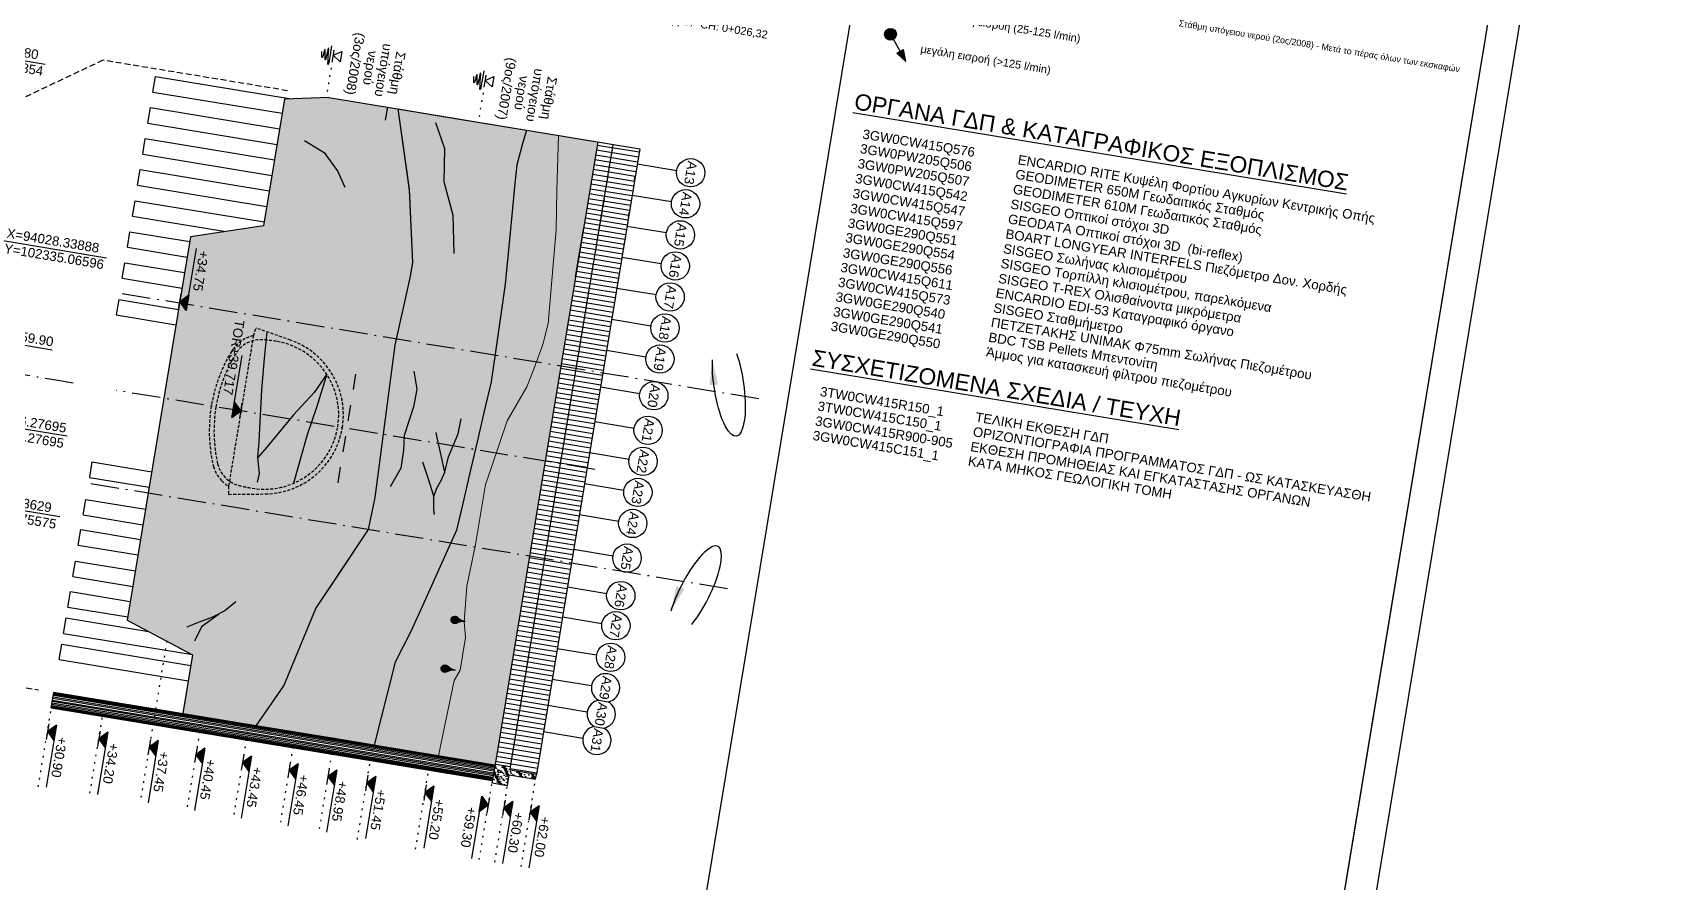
# Model space of a CAD drawing. Header units: metres. Extents: x 93017 to 94633, y 101979 to 102793.
# Drawn here: x 94266.4 to 94370, y 102256.7 to 102310.7 of the extents above; entities that cross this region are included whole.
import ezdxf
from ezdxf.enums import TextEntityAlignment as Align

# ---------------------------------------------------------------- set-up
doc = ezdxf.new("R2010")
doc.units = ezdxf.units.M
doc.header["$LTSCALE"] = 0.75
doc.header["$MEASUREMENT"] = 0
for name, pattern in [('ACAD_ISO10W100', [18, 12, -3, 0, -3]), ('DASHED', [0.75, 0.5, -0.25]), ('HIDDEN', [0.375, 0.25, -0.125]), ('SDOT1', [1, 0, -1])]:
    doc.linetypes.add(name, pattern=pattern)
for name, color, linetype in [('A-LEVELS', 2, 'Continuous'), ('ANTISTHRIJH', 1, 'HIDDEN'), ('BEAM', 3, 'Continuous'), ('GEOLOGY', 7, 'Continuous'), ('monitoring', 5, 'Continuous'), ('OTM Hatch 0.15', 1, 'Continuous'), ('OTM Leaders', 2, 'Continuous'), ('OTM Line 0.15', 1, 'Continuous'), ('OTM Line 0.25', 2, 'Continuous'), ('OTM Line 0.50', 6, 'Continuous'), ('OTM Line Axis 0.15', 1, 'ACAD_ISO10W100'), ('OTM Line Dots 0.25', 2, 'SDOT1'), ('OTM Line Rock 0.50', 3, 'ROCKIN'), ('OTM Solid 253', 253, 'Continuous'), ('OTM Text 0.25', 2, 'Continuous'), ('OTM Text 0.35', 3, 'Continuous'), ('OTM Title + Pinakida', 7, 'Continuous'), ('ΚΑΤΑΣΚΕΥΗ', 7, 'Continuous')]:
    doc.layers.add(name, color=color, linetype=linetype)
doc.layers.add('contacts', color=2, linetype='Continuous', lineweight=20)
doc.layers.add('ΣΥΟ', color=170, linetype='Continuous', lineweight=25)
doc.styles.add('ARIAL', font='ARIAL.TTF')
doc.styles.add('Arial Greek', font='ARIAL.TTF')
doc.styles.add('DIM', font='wgsimpl.shx', dxfattribs={"width": 0.85})
doc.styles.add('WG-SIMPL', font='ugsimpl.shx', dxfattribs={"width": 1.05})
doc.linetypes.add('ROCKIN', pattern='A,0.0001,-0.2,[131,ltypeshp.shx,S=0.2,R=180,X=0.2,Y=0],-0.2,1,-0.1,[131,ltypeshp.shx,S=0.1,R=180,X=0.1,Y=0],-0.1,0.5,-0.05,[131,ltypeshp.shx,S=0.05,R=180,X=0.05,Y=0],-0.05,0.5', length=2.7001)
doc.dimstyles.new('Metro 1 to 100', dxfattribs={"dimtxt": 0.4, "dimasz": 0.3, "dimexe": 0, "dimexo": 0, "dimgap": 0.15, "dimtad": 1, "dimzin": 1, "dimdsep": 46, "dimtxsty": 'DIM', "dimcen": 0, "dimclrd": 256, "dimclre": 256, "dimclrt": 256, "dimadec": 0, "dimazin": 0, "dimtfac": 0.002556, "dimtmove": 2, "dimatfit": 0, "dimfxl": 0, "dimtolj": 1, "dimtzin": 0, "dimlwe": -1, "dimarcsym": 0})

# ---------------------------------------------------------------- blocks, each defined once
blk = doc.blocks.new('A-LEVEL')
at = {"layer": 'A-LEVELS'}
h = blk.add_hatch(color=256, dxfattribs=at)
h.paths.add_polyline_path([(0, 0.25, 0.414214), (-0.25, 0), (0, 0)])
h.paths.add_polyline_path([(0.25, 0), (0, 0), (0, -0.25, 0.414214)])
for p, q in [((-0.375, 0), (0.375, 0)), ((0, 0.375), (0, -0.375)), ((0.25, 0), (2.25, 0))]:
    blk.add_line(p, q, dxfattribs=at)
blk.add_circle((0, 0), 0.25, dxfattribs=at)
at = {"layer": 'A-LEVELS', "style": 'WG-SIMPL', "width": 1.05}
for rotation, p in [(360, (2.25, 0.101)), (0, (2.25, -0.401))]:
    blk.add_attdef('±000.0', text='', height=0.3, rotation=rotation, dxfattribs=at).set_placement(p, align=Align.RIGHT)
blk = doc.blocks.new('Level L')
at = {"layer": 'A-LEVELS'}
blk.add_hatch(color=256, dxfattribs=at).paths.add_polyline_path([(0.25, 0.25), (0, 0), (-0.25, 0.25)])
for p, q in [((0.25, 0.25), (-1.75, 0.25)), ((0.25, 0), (-0.25, 0))]:
    blk.add_line(p, q, dxfattribs=at)
blk.add_lwpolyline([(0.25, 0.25), (0, 0), (-0.25, 0.25)], close=True, dxfattribs=at)
at = {"layer": 'A-LEVELS', "style": 'WG-SIMPL', "width": 1.05}
blk.add_attdef('±000.00', (-1.713, 0.351), '', height=0.3, rotation=360, dxfattribs=at)
blk = doc.blocks.new('dripping')
at = {"layer": 'monitoring'}
blk.add_hatch(color=256, dxfattribs=at).paths.add_polyline_path([(330.4, 103.14, 1.732051), (330.92, 103.14, -0.12787), (330.66, 103.82, -0.12787)])
at = {"layer": 'monitoring', "flags": 128}
blk.add_lwpolyline([(330.4, 103.14, 0.12787), (330.66, 103.82, 0.12787), (330.92, 103.14, -1.732051)], format="xyb", close=True, dxfattribs=at)
blk = doc.blocks.new('High inflow')
at = {"layer": 'monitoring'}
for points in [[(3196.45, -397.82, 1), (3194.95, -397.82, 1)], [(3197.65, -399.46), (3196.87, -400.08), (3198.19, -400.94)]]:
    blk.add_hatch(color=256, dxfattribs=at).paths.add_polyline_path(points)
for p, q in [((3196.16, -398.41), (3197.26, -399.77)), ((3196.87, -400.08), (3197.65, -399.46)), ((3198.19, -400.94), (3197.65, -399.46)), ((3196.87, -400.08), (3198.19, -400.94))]:
    blk.add_line(p, q, dxfattribs=at)
blk.add_circle((3195.7, -397.82), 0.75, dxfattribs=at)

msp = doc.modelspace()

# ---------------------------------------------------------------- hatches: boundary and pattern name
at = {"lineweight": -3}
msp.add_hatch(color=43, dxfattribs=at).paths.add_polyline_path([(94294.681, 102284.706), (94294.227, 102282.753), (94293.772, 102280.801), (94293.379, 102279.11), (94292.144, 102276.357), (94291.324, 102274.526), (94290.439, 102272.615), (94289.467, 102270.707), (94288.144, 102265.433), (94285.596, 102265.854), (94280.641, 102266.672), (94282.406, 102269.201), (94284.426, 102274.114), (94287.788, 102279.134), (94288.21, 102281.177), (94288.927, 102286.669), (94289.464, 102290.864), (94290.428, 102295.127), (94290.591, 102296.114), (94290.392, 102300.708), (94289.668, 102305.87), (94292.135, 102305.463), (94294.601, 102305.055), (94297.81, 102304.526), (94297.546, 102303.581), (94297.411, 102303.097), (94297.194, 102302.321), (94297.08, 102301.124), (94296.89, 102299.128), (94296.7, 102297.133), (94296.577, 102295.845), (94296.47, 102294.743), (94295.956, 102291.174), (94295.571, 102288.53), (94295.136, 102286.658)])
at = {"lineweight": -3, "true_color": 0xdebd9c}
msp.add_hatch(color=31, dxfattribs=at).paths.add_polyline_path([(94288.144, 102265.433), (94289.467, 102270.707), (94290.676, 102273.083), (94292.892, 102278.024), (94293.379, 102279.11), (94295.571, 102288.53), (94296.463, 102294.664), (94296.577, 102295.845), (94297.194, 102302.321), (94297.81, 102304.526), (94299.843, 102304.19), (94299.752, 102300.691), (94299.698, 102298.212), (94299.197, 102292.241), (94298.86, 102290.904), (94298.298, 102289.406), (94297.849, 102288.209), (94296.599, 102286.042), (94295.573, 102283.038), (94295.217, 102281.996), (94294.574, 102278.191), (94294.036, 102275.544), (94293.848, 102273.276), (94293.934, 102272.289), (94293.61, 102270.194), (94293.213, 102269.539), (94292.626, 102266.71), (94292.221, 102264.76)])
at = {"lineweight": -3, "true_color": 0xffb870}
msp.add_hatch(color=31, dxfattribs=at).paths.add_polyline_path([(94297.849, 102288.209), (94296.599, 102286.042), (94295.217, 102281.996), (94294.574, 102278.191), (94294.036, 102275.544), (94293.848, 102273.276), (94293.934, 102272.289), (94293.61, 102270.194), (94293.213, 102269.539), (94292.221, 102264.76), (94295.809, 102264.167), (94296.785, 102270.077), (94298.51, 102280.526), (94299.931, 102289.136), (94302.189, 102302.814), (94302.348, 102303.776), (94299.843, 102304.19), (94299.797, 102302.421), (94299.698, 102298.212), (94299.515, 102296.03), (94299.197, 102292.241), (94298.86, 102290.904)])
at = {"layer": 'OTM Hatch 0.15', "ltscale": 0.1}
h = msp.add_hatch(dxfattribs=at)
h.set_pattern_fill('CONCRETE2', color=256, scale=0.05, angle=-99.37407, style=0)
h.set_pattern_definition([(251.25186, (94399.1286, 101284.3), (0.9469406, -0.3214088), [0.05, -0.95]), (341.25186, (94399.1125, 101284.2527), (0.3214088, 0.9469406), [0.05, -0.95]), (296.25186, (94399.1286, 101284.3), (0.9469406, -0.32140877), [0.0707107, -1.3435029]), (251.25186, (94399.3036, 101284.5046), (0.9469406, -0.3214088), [0.05, -0.95]), (341.25186, (94399.3036, 101284.5046), (0.3214088, 0.9469406), [0.05, -0.95]), (26.25186, (94399.2876, 101284.4573), (0.32140877, 0.9469406), [0.0707107, -1.3435029]), (251.25186, (94399.4904, 101283.966), (0.9469406, -0.3214088), [0.05, -0.95]), (341.25186, (94399.4904, 101283.966), (0.3214088, 0.9469406), [0.05, -0.95]), (26.25186, (94399.47436, 101283.9187), (0.32140877, 0.9469406), [0.0707107, -1.3435029]), (71.25186, (94399.4118, 101284.0455), (-0.9469406, 0.3214088), [0.1, -0.9]), (161.25186, (94399.4118, 101284.0455), (-0.3214088, -0.9469406), [0.1, -0.9]), (26.25186, (94399.3171, 101284.07764), (0.32140877, 0.9469406), [0.1414214, -1.2727922]), (71.25186, (94399.6207, 101284.661), (-0.9469406, 0.3214088), [0.05, -0.95]), (341.25186, (94399.6207, 101284.661), (0.3214088, 0.9469406), [0.05, -0.95]), (296.25186, (94399.6368, 101284.70836), (0.9469406, -0.32140877), [0.0707107, -1.3435029]), (251.25186, (94399.9361, 101284.5012), (0.9469406, -0.3214088), [0.05, -0.95]), (341.25186, (94399.9361, 101284.5012), (0.3214088, 0.9469406), [0.05, -0.95]), (26.25186, (94399.92, 101284.4538), (0.32140877, 0.9469406), [0.0707107, -1.3435029]), (71.25186, (94399.9656, 101284.1215), (-0.9469406, 0.3214088), [0.05, -0.95]), (161.25186, (94399.9656, 101284.1215), (-0.3214088, -0.9469406), [0.05, -0.95]), (26.25186, (94399.9183, 101284.1376), (0.32140877, 0.9469406), [0.0707107, -1.3435029]), (71.25186, (94399.745, 101284.2492), (-0.9469406, 0.3214088), [0.05, -0.95]), (341.25186, (94399.745, 101284.2492), (0.3214088, 0.9469406), [0.05, -0.95]), (296.25186, (94399.761, 101284.2966), (0.9469406, -0.32140877), [0.0707107, -1.3435029]), (251.25186, (94399.8092, 101284.4386), (0.9469406, -0.3214088), [0.1, -0.9]), (161.25186, (94399.8092, 101284.4386), (-0.3214088, -0.9469406), [0.1, -0.9]), (296.25186, (94399.71455, 101284.47076), (0.9469406, -0.32140877), [0.1414214, -1.2727922]), (296.25186, (94399.29016, 101284.9316), (0.63417467, 0.3127659), []), (296.25186, (94399.258, 101284.8369), (0.63417467, 0.3127659), []), (251.25186, (94399.3375, 101284.9155), (0.9469406, -0.3214088), [0, -0.4, 0, -0.55, 0, -0.05]), (251.25186, (94399.4001, 101284.7887), (0.9469406, -0.3214088), [0, -0.2, 0, -0.4, 0, -0.4]), (251.25186, (94399.3501, 101284.3304), (0.9469406, -0.3214088), [0, -0.4, 0, -0.6]), (251.25186, (94399.6055, 101284.7718), (0.9469406, -0.3214088), [0, -0.55, 0, -0.45]), (251.25186, (94399.5877, 101284.4082), (0.9469406, -0.3214088), [0, -1]), (251.25186, (94399.7467, 101284.5655), (0.9469406, -0.3214088), [0, -0.5, 0, -0.5]), (251.25186, (94399.8414, 101284.5333), (0.9469406, -0.3214088), [0, -0.4, 0, -0.6]), (251.25186, (94399.9039, 101284.4065), (0.9469406, -0.3214088), [0, -0.3, 0, -0.35, 0, -0.35]), (251.25186, (94400.0147, 101284.4217), (0.9469406, -0.3214088), [0, -0.45, 0, -0.55]), (251.25186, (94400.0933, 101284.3422), (0.9469406, -0.3214088), [0, -0.3, 0, -0.25, 0, -0.45])])
h.paths.add_polyline_path([(94296.609, 102262.87), (94296.723, 102263.561), (94298.4, 102263.284), (94298.449, 102263.58), (94296.772, 102263.857), (94296.804, 102264.054), (94295.818, 102264.217), (94295.809, 102264.167), (94295.622, 102263.033)])
at = {"layer": 'OTM Solid 253', "ltscale": 0.05}
h = msp.add_hatch(dxfattribs=at)
h.set_pattern_fill('LINE', color=256, scale=2.5, style=0)
h.set_pattern_definition([(350.62593, (94630.92916, 102515.69707), (0.05089984, 0.30832687), [])])
h.paths.add_polyline_path([(94298.449, 102263.58), (94296.772, 102263.857), (94296.804, 102264.054), (94295.818, 102264.217), (94302.348, 102303.776), (94305.012, 102303.337)])
at = {"layer": 'OTM Text 0.25', "ltscale": 0.5, "true_color": 0xc4c487}
msp.add_hatch(color=53, dxfattribs=at).paths.add_polyline_path([(94280.641, 102266.672), (94276.44, 102267.365), (94275.988, 102267.44), (94276.606, 102271.184), (94272.448, 102273.377), (94273.53, 102279.937), (94274.776, 102287.485), (94275.546, 102292.149), (94276.469, 102297.739), (94281.105, 102298.436), (94282.435, 102306.497), (94285.256, 102306.598), (94289.668, 102305.87), (94290.384, 102300.765), (94290.591, 102296.114), (94290.428, 102295.127), (94289.464, 102290.864), (94288.927, 102286.669), (94288.21, 102281.177), (94287.788, 102279.134), (94285.972, 102276.423), (94284.426, 102274.114), (94282.406, 102269.201)])
at = {"layer": 'ΚΑΤΑΣΚΕΥΗ', "ltscale": 0.1}
h = msp.add_hatch(dxfattribs=at)
h.set_pattern_fill('CONCRETE2', color=256, scale=0.05, angle=1700.62593, style=0)
h.set_pattern_definition([(251.25186, (94399.1286, 101284.3), (0.9469406, -0.3214088), [0.05, -0.95]), (341.25186, (94399.1125, 101284.2527), (0.3214088, 0.9469406), [0.05, -0.95]), (296.25186, (94399.1286, 101284.3), (0.9469406, -0.32140877), [0.0707107, -1.3435029]), (251.25186, (94399.3036, 101284.5046), (0.9469406, -0.3214088), [0.05, -0.95]), (341.25186, (94399.3036, 101284.5046), (0.3214088, 0.9469406), [0.05, -0.95]), (26.25186, (94399.2876, 101284.4573), (0.32140877, 0.9469406), [0.0707107, -1.3435029]), (251.25186, (94399.4904, 101283.966), (0.9469406, -0.3214088), [0.05, -0.95]), (341.25186, (94399.4904, 101283.966), (0.3214088, 0.9469406), [0.05, -0.95]), (26.25186, (94399.47436, 101283.9187), (0.32140877, 0.9469406), [0.0707107, -1.3435029]), (71.25186, (94399.4118, 101284.0455), (-0.9469406, 0.3214088), [0.1, -0.9]), (161.25186, (94399.4118, 101284.0455), (-0.3214088, -0.9469406), [0.1, -0.9]), (26.25186, (94399.3171, 101284.07764), (0.32140877, 0.9469406), [0.1414214, -1.2727922]), (71.25186, (94399.6207, 101284.661), (-0.9469406, 0.3214088), [0.05, -0.95]), (341.25186, (94399.6207, 101284.661), (0.3214088, 0.9469406), [0.05, -0.95]), (296.25186, (94399.6368, 101284.70836), (0.9469406, -0.32140877), [0.0707107, -1.3435029]), (251.25186, (94399.9361, 101284.5012), (0.9469406, -0.3214088), [0.05, -0.95]), (341.25186, (94399.9361, 101284.5012), (0.3214088, 0.9469406), [0.05, -0.95]), (26.25186, (94399.92, 101284.4538), (0.32140877, 0.9469406), [0.0707107, -1.3435029]), (71.25186, (94399.9656, 101284.1215), (-0.9469406, 0.3214088), [0.05, -0.95]), (161.25186, (94399.9656, 101284.1215), (-0.3214088, -0.9469406), [0.05, -0.95]), (26.25186, (94399.9183, 101284.1376), (0.32140877, 0.9469406), [0.0707107, -1.3435029]), (71.25186, (94399.745, 101284.2492), (-0.9469406, 0.3214088), [0.05, -0.95]), (341.25186, (94399.745, 101284.2492), (0.3214088, 0.9469406), [0.05, -0.95]), (296.25186, (94399.761, 101284.2966), (0.9469406, -0.32140877), [0.0707107, -1.3435029]), (251.25186, (94399.8092, 101284.4386), (0.9469406, -0.3214088), [0.1, -0.9]), (161.25186, (94399.8092, 101284.4386), (-0.3214088, -0.9469406), [0.1, -0.9]), (296.25186, (94399.71455, 101284.47076), (0.9469406, -0.32140877), [0.1414214, -1.2727922]), (296.25186, (94399.29016, 101284.9316), (0.63417467, 0.3127659), []), (296.25186, (94399.258, 101284.8369), (0.63417467, 0.3127659), []), (251.25186, (94399.3375, 101284.9155), (0.9469406, -0.3214088), [0, -0.4, 0, -0.55, 0, -0.05]), (251.25186, (94399.4001, 101284.7887), (0.9469406, -0.3214088), [0, -0.2, 0, -0.4, 0, -0.4]), (251.25186, (94399.3501, 101284.3304), (0.9469406, -0.3214088), [0, -0.4, 0, -0.6]), (251.25186, (94399.6055, 101284.7718), (0.9469406, -0.3214088), [0, -0.55, 0, -0.45]), (251.25186, (94399.5877, 101284.4082), (0.9469406, -0.3214088), [0, -1]), (251.25186, (94399.7467, 101284.5655), (0.9469406, -0.3214088), [0, -0.5, 0, -0.5]), (251.25186, (94399.8414, 101284.5333), (0.9469406, -0.3214088), [0, -0.4, 0, -0.6]), (251.25186, (94399.9039, 101284.4065), (0.9469406, -0.3214088), [0, -0.3, 0, -0.35, 0, -0.35]), (251.25186, (94400.0147, 101284.4217), (0.9469406, -0.3214088), [0, -0.45, 0, -0.55]), (251.25186, (94400.0933, 101284.3422), (0.9469406, -0.3214088), [0, -0.3, 0, -0.25, 0, -0.45])])
h.paths.add_polyline_path([(94296.609, 102262.87), (94296.723, 102263.561), (94298.4, 102263.284), (94298.449, 102263.58), (94296.772, 102263.857), (94296.804, 102264.054), (94295.818, 102264.217), (94295.809, 102264.167), (94295.622, 102263.033)])

# ---------------------------------------------------------------- linework, layer by layer
at = {"color": 43, "lineweight": -3}
msp.add_lwpolyline([(94294.681, 102284.706), (94294.681, 102284.706), (94294.227, 102282.753), (94293.772, 102280.801), (94293.379, 102279.11), (94292.144, 102276.357), (94291.324, 102274.526), (94290.439, 102272.615), (94289.467, 102270.707), (94288.144, 102265.433), (94285.596, 102265.854), (94280.641, 102266.672), (94282.406, 102269.201), (94284.426, 102274.114), (94287.788, 102279.134), (94288.21, 102281.177), (94288.927, 102286.669), (94289.464, 102290.864), (94290.428, 102295.127), (94290.591, 102296.114), (94290.392, 102300.708), (94289.668, 102305.87), (94292.135, 102305.463), (94294.601, 102305.055), (94297.81, 102304.526), (94297.546, 102303.581), (94297.411, 102303.097), (94297.194, 102302.321), (94297.08, 102301.124), (94296.89, 102299.128), (94296.7, 102297.133), (94296.577, 102295.845), (94296.47, 102294.743), (94295.956, 102291.174), (94295.571, 102288.53), (94295.571, 102288.53), (94295.136, 102286.658), (94294.681, 102284.706)], dxfattribs=at)
at = {"layer": 'ANTISTHRIJH'}
for p, q in [((94280.467, 102291.459), (94280.638, 102291.946)), ((94282.826, 102291.177), (94280.638, 102291.946)), ((94280.467, 102291.459), (94278.888, 102281.893)), ((94278.888, 102281.893), (94278.893, 102281.376)), ((94278.893, 102281.376), (94281.212, 102281.402))]:
    msp.add_line(p, q, dxfattribs=at)
for points in [[(94278.888, 102281.893, -0.0639425), (94278.457, 102282.235, -0.1238125), (94277.928, 102283.146, -0.0148325), (94277.897, 102283.271, -0.0961043), (94277.793, 102286.987, -0.0961043), (94279.086, 102290.472, -0.0148325), (94279.156, 102290.58, -0.1238125), (94279.949, 102291.273, -0.0639425), (94280.467, 102291.459)], [(94282.826, 102291.177, -0.3639702), (94286.12, 102285.612, -0.3639702), (94281.212, 102281.402, -0.3639702)]]:
    msp.add_lwpolyline(points, format="xyb", dxfattribs=at)
msp.add_lwpolyline([(94278.089, 102286.938, 0.096124), (94278.19, 102283.335, 0.2803912), (94279.535, 102281.946, 0.0228599), (94280.387, 102281.765, 0.4142136), (94285.824, 102285.661, 0.4142136), (94281.928, 102291.098, 0.0228599), (94281.063, 102291.201, 0.2803912), (94279.342, 102290.317, 0.096124)], format="xyb", close=True, dxfattribs=at)
at = {"layer": 'BEAM'}
msp.add_line((94304.297, 102299.002), (94304.346, 102299.298), dxfattribs=at)
at = {"layer": 'BEAM', "color": 2}
msp.add_lwpolyline([(94296.772, 102263.857), (94296.804, 102264.054), (94295.818, 102264.217), (94295.622, 102263.033), (94296.609, 102262.87), (94296.723, 102263.561), (94298.4, 102263.284), (94298.449, 102263.58), (94296.772, 102263.857)], dxfattribs=at)
at = {"layer": 'contacts', "flags": 128}
for points in [[(94289.668, 102305.87), (94290.384, 102300.765), (94290.591, 102296.114), (94290.428, 102295.127), (94289.464, 102290.864), (94288.927, 102286.669), (94288.21, 102281.177), (94287.788, 102279.134), (94285.972, 102276.423), (94284.426, 102274.114), (94282.406, 102269.201), (94280.641, 102266.672)], [(94297.81, 102304.526), (94297.546, 102303.581), (94297.411, 102303.097), (94297.194, 102302.321), (94297.08, 102301.124), (94296.89, 102299.128), (94296.7, 102297.133), (94296.577, 102295.845), (94296.47, 102294.743), (94295.956, 102291.174), (94295.571, 102288.53), (94295.136, 102286.658), (94294.681, 102284.706), (94294.227, 102282.753), (94293.772, 102280.801), (94293.379, 102279.11), (94292.144, 102276.357), (94291.324, 102274.526), (94290.439, 102272.615), (94289.467, 102270.707), (94288.144, 102265.433)], [(94299.843, 102304.19), (94299.752, 102300.691), (94299.698, 102298.212), (94299.197, 102292.241), (94298.86, 102290.904), (94298.298, 102289.406), (94297.849, 102288.209), (94296.599, 102286.042), (94295.573, 102283.038), (94295.217, 102281.996), (94294.574, 102278.191), (94294.036, 102275.544), (94293.848, 102273.276), (94293.934, 102272.289), (94293.61, 102270.194), (94293.213, 102269.539), (94292.626, 102266.71), (94292.221, 102264.76)]]:
    msp.add_lwpolyline(points, dxfattribs=at)
at = {"layer": 'OTM Hatch 0.15', "ltscale": 0.05}
for p, q in [((94302.4, 102268.294), (94303.011, 102268.193)), ((94302.125, 102266.627), (94302.736, 102266.526))]:
    msp.add_line(p, q, dxfattribs=at)
at = {"layer": 'OTM Line 0.15', "ltscale": 0.1}
for p, q in [((94304.853, 102302.375), (94307.36, 102301.961)), ((94304.528, 102300.401), (94307.034, 102299.988)), ((94304.202, 102298.428), (94306.708, 102298.014)), ((94303.876, 102296.455), (94306.382, 102296.041)), ((94303.55, 102294.482), (94306.057, 102294.068)), ((94303.225, 102292.508), (94305.731, 102292.095)), ((94302.899, 102290.535), (94305.405, 102290.121)), ((94302.514, 102288.203), (94305.02, 102287.79)), ((94302.151, 102286.006), (94304.657, 102285.592)), ((94301.825, 102284.033), (94304.332, 102283.619)), ((94301.5, 102282.06), (94304.006, 102281.646)), ((94301.174, 102280.086), (94303.68, 102279.673)), ((94300.81, 102277.883), (94303.317, 102277.469)), ((94300.417, 102275.498), (94302.923, 102275.085)), ((94300.101, 102273.584), (94302.607, 102273.17)), ((94299.77, 102271.581), (94302.276, 102271.168)), ((94299.449, 102269.638), (94301.955, 102269.224)), ((94299.174, 102267.97), (94301.68, 102267.557)), ((94299.174, 102267.97), (94301.68, 102267.557)), ((94298.899, 102266.303), (94301.405, 102265.889)), ((94298.899, 102266.303), (94301.405, 102265.889))]:
    msp.add_line(p, q, dxfattribs=at)
for centre in [(94308.248, 102301.814), (94307.922, 102299.841), (94307.596, 102297.868), (94307.27, 102295.894), (94306.945, 102293.921), (94306.619, 102291.948), (94306.293, 102289.975), (94305.908, 102287.643), (94305.545, 102285.446), (94305.22, 102283.473), (94304.894, 102281.499), (94304.568, 102279.526), (94304.204, 102277.323), (94303.811, 102274.938), (94303.495, 102273.024), (94303.164, 102271.021)]:
    msp.add_circle(centre, 0.9, dxfattribs=at)
for centre, start, end in [((94302.843, 102269.077), 280.76014, 240.49172), ((94302.568, 102267.41), 100.76014, 240.49172), ((94302.568, 102267.41), 280.76014, 60.49172), ((94302.293, 102265.743), 100.76014, 60.49172)]:
    msp.add_arc(centre, 0.9, start, end, dxfattribs=at)
at = {"layer": 'OTM Line 0.25', "ltscale": 0.05}
for p, q in [((94274.087, 102306.947), (94274.25, 102307.934)), ((94285.256, 102306.598), (94305.012, 102303.337)), ((94273.762, 102304.974), (94273.924, 102305.96)), ((94273.436, 102303), (94273.599, 102303.987)), ((94302.348, 102303.776), (94295.818, 102264.217)), ((94296.804, 102264.054), (94303.335, 102303.614)), ((94305.012, 102303.337), (94298.449, 102263.58)), ((94273.11, 102301.027), (94273.273, 102302.014)), ((94272.784, 102299.054), (94272.947, 102300.04)), ((94272.459, 102297.08), (94272.621, 102298.067)), ((94272.133, 102295.107), (94272.296, 102296.094)), ((94271.911, 102293.762), (94271.748, 102292.776)), ((94270.207, 102283.442), (94270.044, 102282.455)), ((94269.65, 102280.071), (94269.813, 102281.057)), ((94269.334, 102278.156), (94269.497, 102279.143)), ((94269.004, 102276.154), (94269.167, 102277.14)), ((94268.683, 102274.21), (94268.846, 102275.197)), ((94268.408, 102272.543), (94268.571, 102273.529)), ((94268.132, 102270.875), (94268.295, 102271.862)), ((94267.626, 102267.807), (94267.789, 102268.793))]:
    msp.add_line(p, q, dxfattribs=at)
at = {"layer": 'OTM Line 0.25'}
for p, q in [((94274.25, 102307.934), (94282.862, 102306.512)), ((94274.087, 102306.947), (94282.286, 102305.593)), ((94273.762, 102304.974), (94281.961, 102303.62)), ((94273.924, 102305.96), (94282.123, 102304.607)), ((94273.599, 102303.987), (94281.798, 102302.633)), ((94273.436, 102303), (94281.635, 102301.647)), ((94273.273, 102302.014), (94281.472, 102300.66)), ((94273.11, 102301.027), (94281.309, 102299.673)), ((94272.947, 102300.04), (94281.146, 102298.687)), ((94272.784, 102299.054), (94278.709, 102298.076)), ((94272.621, 102298.067), (94276.42, 102297.44)), ((94272.459, 102297.08), (94276.257, 102296.453)), ((94272.296, 102296.094), (94276.094, 102295.467)), ((94272.133, 102295.107), (94275.931, 102294.48)), ((94271.911, 102293.762), (94275.709, 102293.135)), ((94271.748, 102292.776), (94275.546, 102292.149)), ((94270.207, 102283.442), (94274.006, 102282.815)), ((94270.044, 102282.455), (94273.843, 102281.828)), ((94269.813, 102281.057), (94273.612, 102280.43)), ((94269.497, 102279.143), (94273.296, 102278.516)), ((94269.65, 102280.071), (94273.449, 102279.443)), ((94269.334, 102278.156), (94273.133, 102277.529)), ((94269.167, 102277.14), (94272.965, 102276.513)), ((94269.004, 102276.154), (94272.802, 102275.526)), ((94268.846, 102275.197), (94272.644, 102274.57)), ((94268.683, 102274.21), (94272.482, 102273.583)), ((94268.571, 102273.529), (94273.795, 102272.667)), ((94268.295, 102271.862), (94276.495, 102270.508)), ((94268.408, 102272.543), (94276.592, 102271.191)), ((94268.132, 102270.875), (94276.332, 102269.522)), ((94267.789, 102268.793), (94295.809, 102264.167)), ((94267.626, 102267.807), (94295.647, 102263.181))]:
    msp.add_line(p, q, dxfattribs=at)
at = {"layer": 'OTM Line 0.50', "ltscale": 0.05, "extrusion": (0, 0, -1)}
msp.add_ellipse((94310.672, 102288.333), major_axis=(0.471, -3.26), ratio=0.2865802, start_param=4.0982583, end_param=8.4082899, dxfattribs=at)
at = {"layer": 'OTM Line 0.50', "ltscale": 0.05}
msp.add_ellipse((94308.495, 102275.144), major_axis=(1.493, 2.936), ratio=0.2865802, start_param=4.0982583, end_param=8.4082899, dxfattribs=at)
for points in [[(94309.45, 102288.322), (94309.63, 102289.934), (94309.983, 102288.351)], [(94307.341, 102275.547), (94306.994, 102273.963), (94307.836, 102275.349)]]:
    msp.add_solid(points, dxfattribs=at)
at = {"layer": 'OTM Line Axis 0.15', "color": 6, "ltscale": 0.2}
for p, q in [((94312.586, 102287.446), (94271.975, 102294.15)), ((94310.592, 102275.369), (94269.981, 102282.073))]:
    msp.add_line(p, q, dxfattribs=at)
at = {"layer": 'OTM Line Axis 0.15', "color": 2, "ltscale": 0.2}
msp.add_line((94302.168, 102282.963), (94271.759, 102287.983), dxfattribs=at)
at = {"layer": 'OTM Line Axis 0.15', "color": 2, "ltscale": 0.2, "flags": 128}
msp.add_lwpolyline([(94269.018, 102288.435), (94268.037, 102288.604), (94266.559, 102288.856), (94265.08, 102289.106), (94263.6, 102289.356), (94262.121, 102289.604), (94260.642, 102289.851), (94259.162, 102290.097), (94257.682, 102290.342), (94256.202, 102290.587), (94254.722, 102290.832), (94253.242, 102291.076), (94252.996, 102291.117), (94130.848, 102311.282)], dxfattribs=at)
at = {"layer": 'OTM Line Dots 0.25', "color": 130, "ltscale": 0.5}
msp.add_line((94285.476, 102308.952), (94285.087, 102306.592), dxfattribs=at)
at = {"layer": 'OTM Line Dots 0.25', "color": 5, "ltscale": 0.5}
msp.add_line((94295.133, 102307.358), (94294.749, 102305.031), dxfattribs=at)
at = {"layer": 'OTM Line Dots 0.25', "ltscale": 0.5}
for p, q in [((94274.963, 102272.051), (94273.281, 102261.859)), ((94266.797, 102262.787), (94267.626, 102267.807)), ((94270.076, 102262.388), (94270.89, 102267.318)), ((94277.209, 102267.238), (94276.24, 102261.37)), ((94280.169, 102266.749), (94279.2, 102260.881)), ((94282.974, 102265.324), (94282.16, 102260.393)), ((94285.441, 102264.916), (94284.627, 102259.986)), ((94287.071, 102259.44), (94288.062, 102265.446)), ((94290.773, 102258.829), (94291.756, 102264.786)), ((94294.818, 102258.161), (94295.622, 102263.033)), ((94295.805, 102257.998), (94296.609, 102262.87)), ((94297.482, 102257.721), (94298.4, 102263.284))]:
    msp.add_line(p, q, dxfattribs=at)
at = {"layer": 'OTM Line Rock 0.50', "color": 1}
msp.add_lwpolyline([(94285.256, 102306.598), (94282.435, 102306.497), (94281.105, 102298.436), (94276.469, 102297.739), (94272.448, 102273.377), (94276.606, 102271.184), (94275.988, 102267.44)], dxfattribs=at)
at = {"layer": 'OTM Solid 253', "linetype": 'DASHED'}
for p, q in [((94270.904, 102308.967), (94263.4, 102305.407)), ((94282.638, 102307.03), (94270.904, 102308.967)), ((94264.365, 102269.359), (94266.802, 102268.956))]:
    msp.add_line(p, q, dxfattribs=at)
at = {"layer": 'OTM Solid 253'}
for p, q in [((94295.796, 102264.084), (94267.775, 102268.709)), ((94295.802, 102264.123), (94267.781, 102268.749)), ((94295.805, 102264.143), (94267.785, 102268.769)), ((94295.808, 102264.158), (94267.787, 102268.783)), ((94295.648, 102263.191), (94267.627, 102267.816)), ((94295.651, 102263.206), (94267.63, 102267.831)), ((94295.654, 102263.225), (94267.633, 102267.851)), ((94295.66, 102263.265), (94267.64, 102267.89)), ((94295.669, 102263.314), (94267.648, 102267.94)), ((94295.681, 102263.388), (94267.66, 102268.014)), ((94295.695, 102263.477), (94267.675, 102268.103)), ((94295.712, 102263.575), (94267.691, 102268.201)), ((94267.707, 102268.3), (94295.728, 102263.674)), ((94295.744, 102263.773), (94267.724, 102268.399)), ((94295.761, 102263.871), (94267.74, 102268.497)), ((94295.775, 102263.96), (94267.755, 102268.586)), ((94295.787, 102264.034), (94267.767, 102268.66))]:
    msp.add_line(p, q, dxfattribs=at)
at = {"layer": 'OTM Text 0.25', "color": 8, "linetype": 'Continuous', "ltscale": 0.5}
for points in [[(94293.221, 102296.694), (94293.163, 102299.102), (94292.58, 102301.234), (94292.625, 102303.329), (94292.057, 102304.994)], [(94286.305, 102300.88), (94285.81, 102301.949), (94285.026, 102303.044), (94283.709, 102303.838)], [(94280.723, 102282.142), (94280.856, 102282.697), (94280.755, 102283.714), (94280.823, 102284.729), (94280.992, 102288.026), (94281.18, 102290.017), (94281.341, 102291.699)], [(94285.122, 102289.01), (94284.335, 102287.857), (94283.013, 102286.423), (94281.314, 102284.384), (94280.755, 102283.714)], [(94285.122, 102289.01), (94284.465, 102286.895), (94283.873, 102285.169), (94283.013, 102282.081)], [(94290.65, 102289.204), (94290.856, 102288.056), (94290.648, 102286.939), (94290.363, 102286.087), (94290.038, 102285.114), (94290.002, 102284.19), (94289.824, 102283.042), (94289.159, 102281.845)], [(94291.966, 102280.092), (94291.926, 102280.422), (94291.933, 102281.268), (94292.147, 102281.802), (94292.418, 102282.29), (94292.638, 102282.782), (94292.858, 102283.77), (94293.483, 102285.216), (94293.677, 102286.184)], [(94292.638, 102282.782), (94292.638, 102282.782), (94292.404, 102283.844), (94292.173, 102284.892), (94292.082, 102285.308)], [(94291.933, 102281.268), (94291.56, 102282.404), (94291.224, 102283.431)], [(94279.354, 102274.536), (94278.653, 102273.97), (94277.861, 102273.579), (94276.857, 102273.187), (94276.235, 102272.944)], [(94278.259, 102273.751), (94277.164, 102272.967), (94276.72, 102272.044)]]:
    msp.add_lwpolyline(points, dxfattribs=at)
at = {"layer": 'OTM Title + Pinakida', "color": 7}
msp.add_line((94340.965, 102190.339), (94369.99, 102366.159), dxfattribs=at)
at = {"layer": 'OTM Title + Pinakida', "color": 4}
msp.add_line((94348.667, 102249.271), (94367.691, 102364.512), dxfattribs=at)
at = {"layer": 'OTM Title + Pinakida', "color": 7, "ltscale": 0.1}
msp.add_lwpolyline([(94328.225, 102371.027), (94309.201, 102255.787), (94348.667, 102249.271), (94367.691, 102364.512)], close=True, dxfattribs=at)
at = {"layer": 'ΚΑΤΑΣΚΕΥΗ'}
for p, q in [((94288.978, 102305.984), (94288.843, 102305.167)), ((94302.348, 102303.776), (94298.065, 102277.83)), ((94302.827, 102300.539), (94302.926, 102301.134)), ((94302.884, 102300.884), (94303.004, 102301.611)), ((94304.682, 102301.334), (94304.73, 102301.63)), ((94302.668, 102299.575), (94302.764, 102300.153)), ((94302.417, 102298.056), (94302.619, 102299.279)), ((94304.297, 102299.002), (94304.346, 102299.298)), ((94276.469, 102297.739), (94272.448, 102273.377)), ((94300.932, 102295.198), (94301.431, 102298.219)), ((94286.819, 102288.03), (94286.982, 102289.017)), ((94286.493, 102286.057), (94286.656, 102287.044)), ((94286.168, 102284.084), (94286.331, 102285.071)), ((94285.842, 102282.111), (94286.005, 102283.097)), ((94275.825, 102266.453), (94295.647, 102263.181))]:
    msp.add_line(p, q, dxfattribs=at)
at = {"layer": 'ΚΑΤΑΣΚΕΥΗ', "ltscale": 0.05}
for p, q in [((94296.804, 102264.054), (94303.335, 102303.614)), ((94302.348, 102303.776), (94298.065, 102277.83)), ((94305.012, 102303.337), (94298.449, 102263.58))]:
    msp.add_line(p, q, dxfattribs=at)
at = {"layer": 'ΣΥΟ', "color": 130, "ltscale": 0.3}
msp.add_line((94285.584, 102309.61), (94285.476, 102308.952), dxfattribs=at)
at = {"layer": 'ΣΥΟ', "color": 170, "ltscale": 0.3}
msp.add_line((94295.242, 102308.016), (94295.133, 102307.358), dxfattribs=at)
at = {"layer": 'ΣΥΟ', "color": 130, "ltscale": 0.3}
msp.add_lwpolyline([(94285.439, 102309.885), (94285.324, 102309.181), (94285.252, 102308.799), (94285.215, 102308.676), (94285.203, 102308.746), (94285.21, 102308.946), (94285.226, 102309.21), (94285.242, 102309.474), (94285.251, 102309.673), (94285.245, 102309.759), (94285.227, 102309.742), (94285.199, 102309.65), (94285.165, 102309.509), (94285.128, 102309.345), (94285.093, 102309.187), (94285.062, 102309.059), (94285.038, 102308.99), (94285.026, 102308.998), (94285.021, 102309.069), (94285.022, 102309.183), (94285.026, 102309.319), (94285.029, 102309.454), (94285.029, 102309.569), (94285.023, 102309.641), (94285.008, 102309.649), (94284.982, 102309.583), (94284.948, 102309.464), (94284.911, 102309.328), (94284.874, 102309.206), (94284.843, 102309.132), (94284.82, 102309.14), (94284.811, 102309.262), (94284.82, 102309.532)], dxfattribs=at)
msp.add_lwpolyline([(94285.53, 102309.281), (94286.078, 102309.528), (94285.969, 102308.871)], close=True, dxfattribs=at)
at = {"layer": 'ΣΥΟ', "color": 170, "ltscale": 0.3}
msp.add_lwpolyline([(94295.097, 102308.291), (94294.981, 102307.586), (94294.909, 102307.205), (94294.872, 102307.081), (94294.861, 102307.152), (94294.867, 102307.351), (94294.883, 102307.615), (94294.9, 102307.88), (94294.908, 102308.079), (94294.903, 102308.165), (94294.884, 102308.148), (94294.856, 102308.056), (94294.822, 102307.914), (94294.786, 102307.751), (94294.75, 102307.592), (94294.719, 102307.465), (94294.696, 102307.396), (94294.683, 102307.404), (94294.678, 102307.475), (94294.679, 102307.589), (94294.683, 102307.724), (94294.686, 102307.86), (94294.686, 102307.974), (94294.68, 102308.046), (94294.665, 102308.055), (94294.639, 102307.988), (94294.606, 102307.87), (94294.568, 102307.733), (94294.532, 102307.612), (94294.5, 102307.538), (94294.478, 102307.546), (94294.469, 102307.668), (94294.477, 102307.938)], dxfattribs=at)
msp.add_lwpolyline([(94295.188, 102307.687), (94295.735, 102307.934), (94295.627, 102307.276)], close=True, dxfattribs=at)

# ---------------------------------------------------------------- block references
at = {"layer": 'A-LEVELS', "xscale": 1.999999999988657, "yscale": 1.999999999995453, "zscale": 1.999999999999998, "rotation": 260.6259288727468}
msp.add_blockref('Level L', (94275.792, 102293.636), dxfattribs=at).add_auto_attribs({'±000.00': '+34.75'})
at = {"layer": 'A-LEVELS'}
ref = msp.add_blockref('A-LEVEL', (94263.235, 102291.304), dxfattribs=dict(at, xscale=1.999999999995163, yscale=2, zscale=2, rotation=350.6259288741772))
ref.add_attrib('±000.0', '+59.90', dxfattribs={"height": 0.6, "rotation": 350.62593, "style": 'WG-SIMPL', "width": 1.05}).set_placement((94267.708, 102290.771), align=Align.RIGHT)
ref = msp.add_blockref('Level L', (94279.677, 102286.676), dxfattribs=dict(at, xscale=-1.999999999983916, yscale=1.999999999995453, zscale=1.999999999999998, rotation=80.62592887356955))
ref.add_attrib('±000.00', ' TOR+39.717', (94279.358, 102292.738, 0.003), dxfattribs={"height": 0.6, "rotation": 260.62593, "style": 'ARIAL'})
ref = msp.add_blockref('Level L', (94267.377, 102266.299), dxfattribs=dict(at, xscale=-1.999999999981546, yscale=1.999999999995453, zscale=1.999999999999998, rotation=260.6259288739808))
ref.add_attrib('±000.00', '+30.90', (94268.04, 102266.002, 0.003), dxfattribs={"height": 0.6, "rotation": 260.62593, "style": 'WG-SIMPL', "width": 1.05})
ref = msp.add_blockref('Level L', (94270.646, 102265.841), dxfattribs=dict(at, xscale=-1.999999999981546, yscale=1.999999999995453, zscale=1.999999999999998, rotation=260.6259288739808))
ref.add_attrib('±000.00', '+34.20', (94271.319, 102265.602, 0.003), dxfattribs={"height": 0.6, "rotation": 260.62593, "style": 'WG-SIMPL', "width": 1.05})
ref = msp.add_blockref('Level L', (94273.851, 102265.312), dxfattribs=dict(at, xscale=-1.999999999981546, yscale=1.999999999995453, zscale=1.999999999999998, rotation=260.6259288739808))
ref.add_attrib('±000.00', '+37.45', (94274.523, 102265.073, 0.003), dxfattribs={"height": 0.6, "rotation": 260.62593, "style": 'WG-SIMPL', "width": 1.05})
ref = msp.add_blockref('Level L', (94276.811, 102264.823), dxfattribs=dict(at, xscale=-1.999999999981546, yscale=1.999999999995453, zscale=1.999999999999998, rotation=260.6259288739808))
ref.add_attrib('±000.00', '+40.45', (94277.483, 102264.584, 0.003), dxfattribs={"height": 0.6, "rotation": 260.62593, "style": 'WG-SIMPL', "width": 1.05})
ref = msp.add_blockref('Level L', (94279.771, 102264.335), dxfattribs=dict(at, xscale=-1.999999999981546, yscale=1.999999999995453, zscale=1.999999999999998, rotation=260.6259288739808))
ref.add_attrib('±000.00', '+43.45', (94280.443, 102264.096, 0.003), dxfattribs={"height": 0.6, "rotation": 260.62593, "style": 'WG-SIMPL', "width": 1.05})
ref = msp.add_blockref('Level L', (94282.73, 102263.846), dxfattribs=dict(at, xscale=-1.999999999981546, yscale=1.999999999995453, zscale=1.999999999999998, rotation=260.6259288739808))
ref.add_attrib('±000.00', '+46.45', (94283.403, 102263.607, 0.003), dxfattribs={"height": 0.6, "rotation": 260.62593, "style": 'WG-SIMPL', "width": 1.05})
ref = msp.add_blockref('Level L', (94285.197, 102263.439), dxfattribs=dict(at, xscale=-1.999999999981546, yscale=1.999999999995453, zscale=1.999999999999998, rotation=260.6259288739808))
ref.add_attrib('±000.00', '+48.95', (94285.87, 102263.2, 0.003), dxfattribs={"height": 0.6, "rotation": 260.62593, "style": 'WG-SIMPL', "width": 1.05})
ref = msp.add_blockref('Level L', (94287.664, 102263.032), dxfattribs=dict(at, xscale=-1.999999999981546, yscale=1.999999999995453, zscale=1.999999999999998, rotation=260.6259288739808))
ref.add_attrib('±000.00', '+51.45', (94288.314, 102262.655, 0.003), dxfattribs={"height": 0.6, "rotation": 260.62593, "style": 'WG-SIMPL', "width": 1.05})
ref = msp.add_blockref('Level L', (94291.366, 102262.42), dxfattribs=dict(at, xscale=-1.999999999986287, yscale=1.999999999995453, zscale=1.999999999999998, rotation=260.6259288731582))
ref.add_attrib('±000.00', '+55.20', (94292.016, 102262.044, 0.003), dxfattribs={"height": 0.6, "rotation": 260.62593, "style": 'WG-SIMPL', "width": 1.05})
ref = msp.add_blockref('Level L', (94295.388, 102261.615), dxfattribs=dict(at, xscale=1.999999999981546, yscale=1.999999999995453, zscale=1.999999999999998, rotation=80.6259288739808))
ref.add_attrib('±000.00', '+59.30', (94294.058, 102261.554, 0.003), dxfattribs={"height": 0.6, "rotation": 260.62593, "style": 'WG-SIMPL', "width": 1.05})
ref = msp.add_blockref('Level L', (94296.375, 102261.452), dxfattribs=dict(at, xscale=-1.999999999981546, yscale=1.999999999995453, zscale=1.999999999999998, rotation=260.6259288739808))
ref.add_attrib('±000.00', '+60.30', (94297.047, 102261.213, 0.003), dxfattribs={"height": 0.6, "rotation": 260.62593, "style": 'WG-SIMPL', "width": 1.05})
ref = msp.add_blockref('Level L', (94298.052, 102261.175), dxfattribs=dict(at, xscale=-1.999999999981546, yscale=1.999999999995453, zscale=1.999999999999998, rotation=260.6259288739808))
ref.add_attrib('±000.00', '+62.00', (94298.725, 102260.936, 0.003), dxfattribs={"height": 0.6, "rotation": 260.62593, "style": 'WG-SIMPL', "width": 1.05})
at = {"layer": 'GEOLOGY', "color": 1, "xscale": 0.4999999999963865, "yscale": 0.4999999999963869, "zscale": 0.5, "rotation": 350.6259288732867}
msp.add_blockref('High inflow', (92776.833, 102767.129), dxfattribs=at)
at = {"layer": 'OTM Text 0.25', "color": 1, "xscale": 0.8000000000066018, "yscale": 0.7999999999883585, "zscale": 0.8, "rotation": 260.6259288734331}
for p in [(94255.053, 102547.814), (94254.427, 102544.719)]:
    msp.add_blockref('dripping', p, dxfattribs=at)

# ---------------------------------------------------------------- texts
at = {"color": 7, "style": 'Arial Greek'}
for s, height, p in [('ενδιάμεση εισροή (25-125 l/min)', 0.5, (94323.234, 102311.948)), ('Στάθμη υπόγειου νερού (2ος/2008) - Μετά το πέρας όλων των εκσκαφών', 0.4, (94339.267, 102311.336)), ('μεγάλη εισροή (>125 l/min)', 0.5, (94322.864, 102309.706))]:
    msp.add_text(s, height=height, rotation=350.62593, dxfattribs=at).set_placement(p, align=Align.MIDDLE_LEFT)
at = {"layer": 'OTM Text 0.25', "style": 'ARIAL'}
for s, p in [('X=94024.40580    ', (94260.896, 102309.986)), ('Y=102345.00854', (94260.736, 102309.016)), ('X=94028.33888    ', (94264.754, 102297.694)), ('Y=102335.06596 ', (94264.594, 102296.724)), ('X=94026.27695    ', (94262.67, 102286.256)), ('X=94026.27695     ', (94262.51, 102285.286)), ('X=94025.83629  ', (94261.731, 102281.195)), ('Y=102321.75575 ', (94261.571, 102280.224))]:
    msp.add_text(s, height=0.6, rotation=350.62593, dxfattribs=at).set_placement(p)
for s, p in [('(3ος/2008)', (94287.264, 102310.709)), ('νερού', (94288.068, 102309.556)), ('υπόγειου', (94289.011, 102310.014)), ('Στάθμη', (94289.852, 102309.505)), ('(9ος/2007)', (94296.887, 102309.12)), ('υπόγειου', (94298.634, 102308.425)), ('νερού', (94297.69, 102307.967)), ('Στάθμη', (94299.475, 102307.917))]:
    msp.add_text(s, height=0.6, rotation=260.62593, dxfattribs=at).set_placement(p, align=Align.MIDDLE_LEFT)
at = {"layer": 'OTM Text 0.35', "color": 2, "style": 'ARIAL'}
for s, p in [('A13', (94308.248, 102301.814)), ('A14', (94307.922, 102299.841)), ('A15', (94307.596, 102297.868)), ('A16', (94307.27, 102295.894)), ('A17', (94306.945, 102293.921)), ('A18', (94306.619, 102291.948)), ('A19', (94306.293, 102289.975)), ('A20', (94305.908, 102287.643)), ('A21', (94305.545, 102285.446)), ('A22', (94305.22, 102283.473)), ('A23', (94304.894, 102281.499)), ('A24', (94304.568, 102279.526)), ('A25', (94304.204, 102277.323)), ('A26', (94303.811, 102274.938)), ('A27', (94303.495, 102273.024)), ('A28', (94303.164, 102271.021)), ('A29', (94302.843, 102269.077)), ('A30', (94302.568, 102267.41)), ('A31', (94302.293, 102265.743))]:
    msp.add_text(s, height=0.6, rotation=260.62593, dxfattribs=at).set_placement(p, align=Align.MIDDLE_CENTER)
at = {"layer": 'OTM Title + Pinakida', "style": 'Arial Greek'}
msp.add_text('Photo 3: Διασυνδετήρια σήραγγα /  CH: 0+026,32', height=0.5, rotation=350.62593, dxfattribs=at).set_placement((94298.017, 102313.072), align=Align.MIDDLE_LEFT)
at = {"layer": 'OTM Title + Pinakida', "color": 7, "style": 'Arial Greek'}
for s, height, p in [('%%UΟΡΓΑΝΑ ΓΔΠ & ΚΑΤΑΓΡΑΦΙΚΟΣ ΕΞΟΠΛΙΣΜΟΣ', 1.03396, (94318.587, 102305.859)), ('3GW0CW415Q576', 0.6, (94319.132, 102303.992)), ('3GW0PW205Q506', 0.6, (94318.98, 102303.07)), ('ENCARDIO RITE Κυψέλη Φορτίου Αγκυρίων Κεντρικής Οπής', 0.6, (94328.999, 102302.363)), ('3GW0PW205Q507', 0.6, (94318.824, 102302.123)), ('GEODIMETER 650M Γεωδαιτικός Σταθμός', 0.6, (94328.847, 102301.442)), ('3GW0CW415Q547', 0.6, (94318.511, 102300.229)), ('3GW0CW415Q542', 0.6, (94318.667, 102301.176)), ('GEODIMETER 610M Γεωδαιτικός Σταθμός', 0.6, (94328.69, 102300.494)), ('3GW0CW415Q597', 0.6, (94318.355, 102299.282)), ('SISGEO Οπτικοί στόχοι 3D', 0.6, (94328.534, 102299.547)), ('3GW0GE290Q551', 0.6, (94318.2, 102298.344)), ('GEODATA Οπτικοί στόχοι 3D  (bi-reflex)', 0.6, (94328.377, 102298.6)), ('3GW0GE290Q554', 0.6, (94318.047, 102297.415)), ('BOART LONGYEAR INTERFELS Πιεζόμετρο Δον. Χορδής', 0.6, (94328.221, 102297.653)), ('3GW0GE290Q556', 0.6, (94317.888, 102296.455)), ('SISGEO Σωλήνας κλισιομέτρου', 0.6, (94328.066, 102296.715)), ('3GW0CW415Q611', 0.6, (94317.735, 102295.526)), ('SISGEO Τορπίλλη κλισιομέτρου, παρελκόμενα', 0.6, (94327.913, 102295.786)), ('3GW0CW415Q573', 0.6, (94317.579, 102294.581)), ('SISGEO T-REX Ολισθαίνοντα μικρόμετρα', 0.6, (94327.754, 102294.826)), ('3GW0GE290Q540', 0.6, (94317.425, 102293.652)), ('ENCARDIO EDΙ-53 Καταγραφικό όργανο', 0.6, (94327.601, 102293.897)), ('3GW0GE290Q541', 0.6, (94317.27, 102292.71)), ('ΠΕΤΖΕΤΑΚΗΣ UNIMAK Φ75mm Σωλήνας Πιεζομέτρου', 0.6, (94327.292, 102292.023)), ('SISGEO Σταθμήμετρο', 0.6, (94327.445, 102292.952)), ('3GW0GE290Q550', 0.6, (94317.117, 102291.782)), ('BDC TSB Pellets Μπεντονίτη', 0.6, (94327.136, 102291.082)), ('%%UΣΥΣΧΕΤΙΖΟΜΕΝΑ ΣΧΕΔΙΑ / TEYXH', 1.03396, (94315.903, 102289.565)), ('Άμμος για κατασκευή φίλτρου πιεζομέτρου', 0.6, (94326.983, 102290.153)), ('3TW0CW415R150_1', 0.6, (94316.433, 102287.633)), ('3GW0CW415R900-905', 0.6, (94316.124, 102285.762)), ('3TW0CW415C150_1', 0.6, (94316.28, 102286.709)), ('ΤΕΛΙΚΗ ΕΚΘΕΣΗ ΓΔΠ', 0.6, (94326.299, 102286.004)), ('3GW0CW415C151_1', 0.6, (94315.972, 102284.845)), ('ΟΡΙΖΟΝΤΙΟΓΡΑΦΙΑ ΠΡΟΓΡΑΜΜΑΤΟΣ ΓΔΠ - ΩΣ ΚΑΤΑΣΚΕΥΑΣΘΗ', 0.6, (94326.147, 102285.081)), ('ΕΚΘΕΣΗ ΠΡΟΜΗΘΕΙΑΣ ΚΑΙ ΕΓΚΑΤΑΣΤΑΣΗΣ ΟΡΓΑΝΩΝ', 0.6, (94325.99, 102284.133)), ('ΚΑΤΑ ΜΗΚΟΣ ΓΕΩΛΟΓΙΚΗ ΤΟΜΗ', 0.6, (94325.839, 102283.216))]:
    msp.add_text(s, height=height, rotation=350.62593, dxfattribs=at).set_placement(p)

# ---------------------------------------------------------------- leaders
at = {"layer": 'OTM Leaders', "lineweight": 0}
for points in [[(94257.563, 102306.518), (94260.562, 102309.817), (94267.241, 102308.714)], [(94261.496, 102296.575), (94264.558, 102297.503), (94271.134, 102296.418)], [(94259.434, 102284.085), (94262.609, 102286.083), (94268.64, 102285.087)], [(94258.993, 102283.265), (94261.589, 102281.056), (94268.173, 102279.969)]]:
    msp.add_leader(points, dimstyle='Metro 1 to 100', override={"dimasz": 0.15, "dimldrblk": 'Dot'}, dxfattribs=at)

doc.saveas('drawing.dxf')
